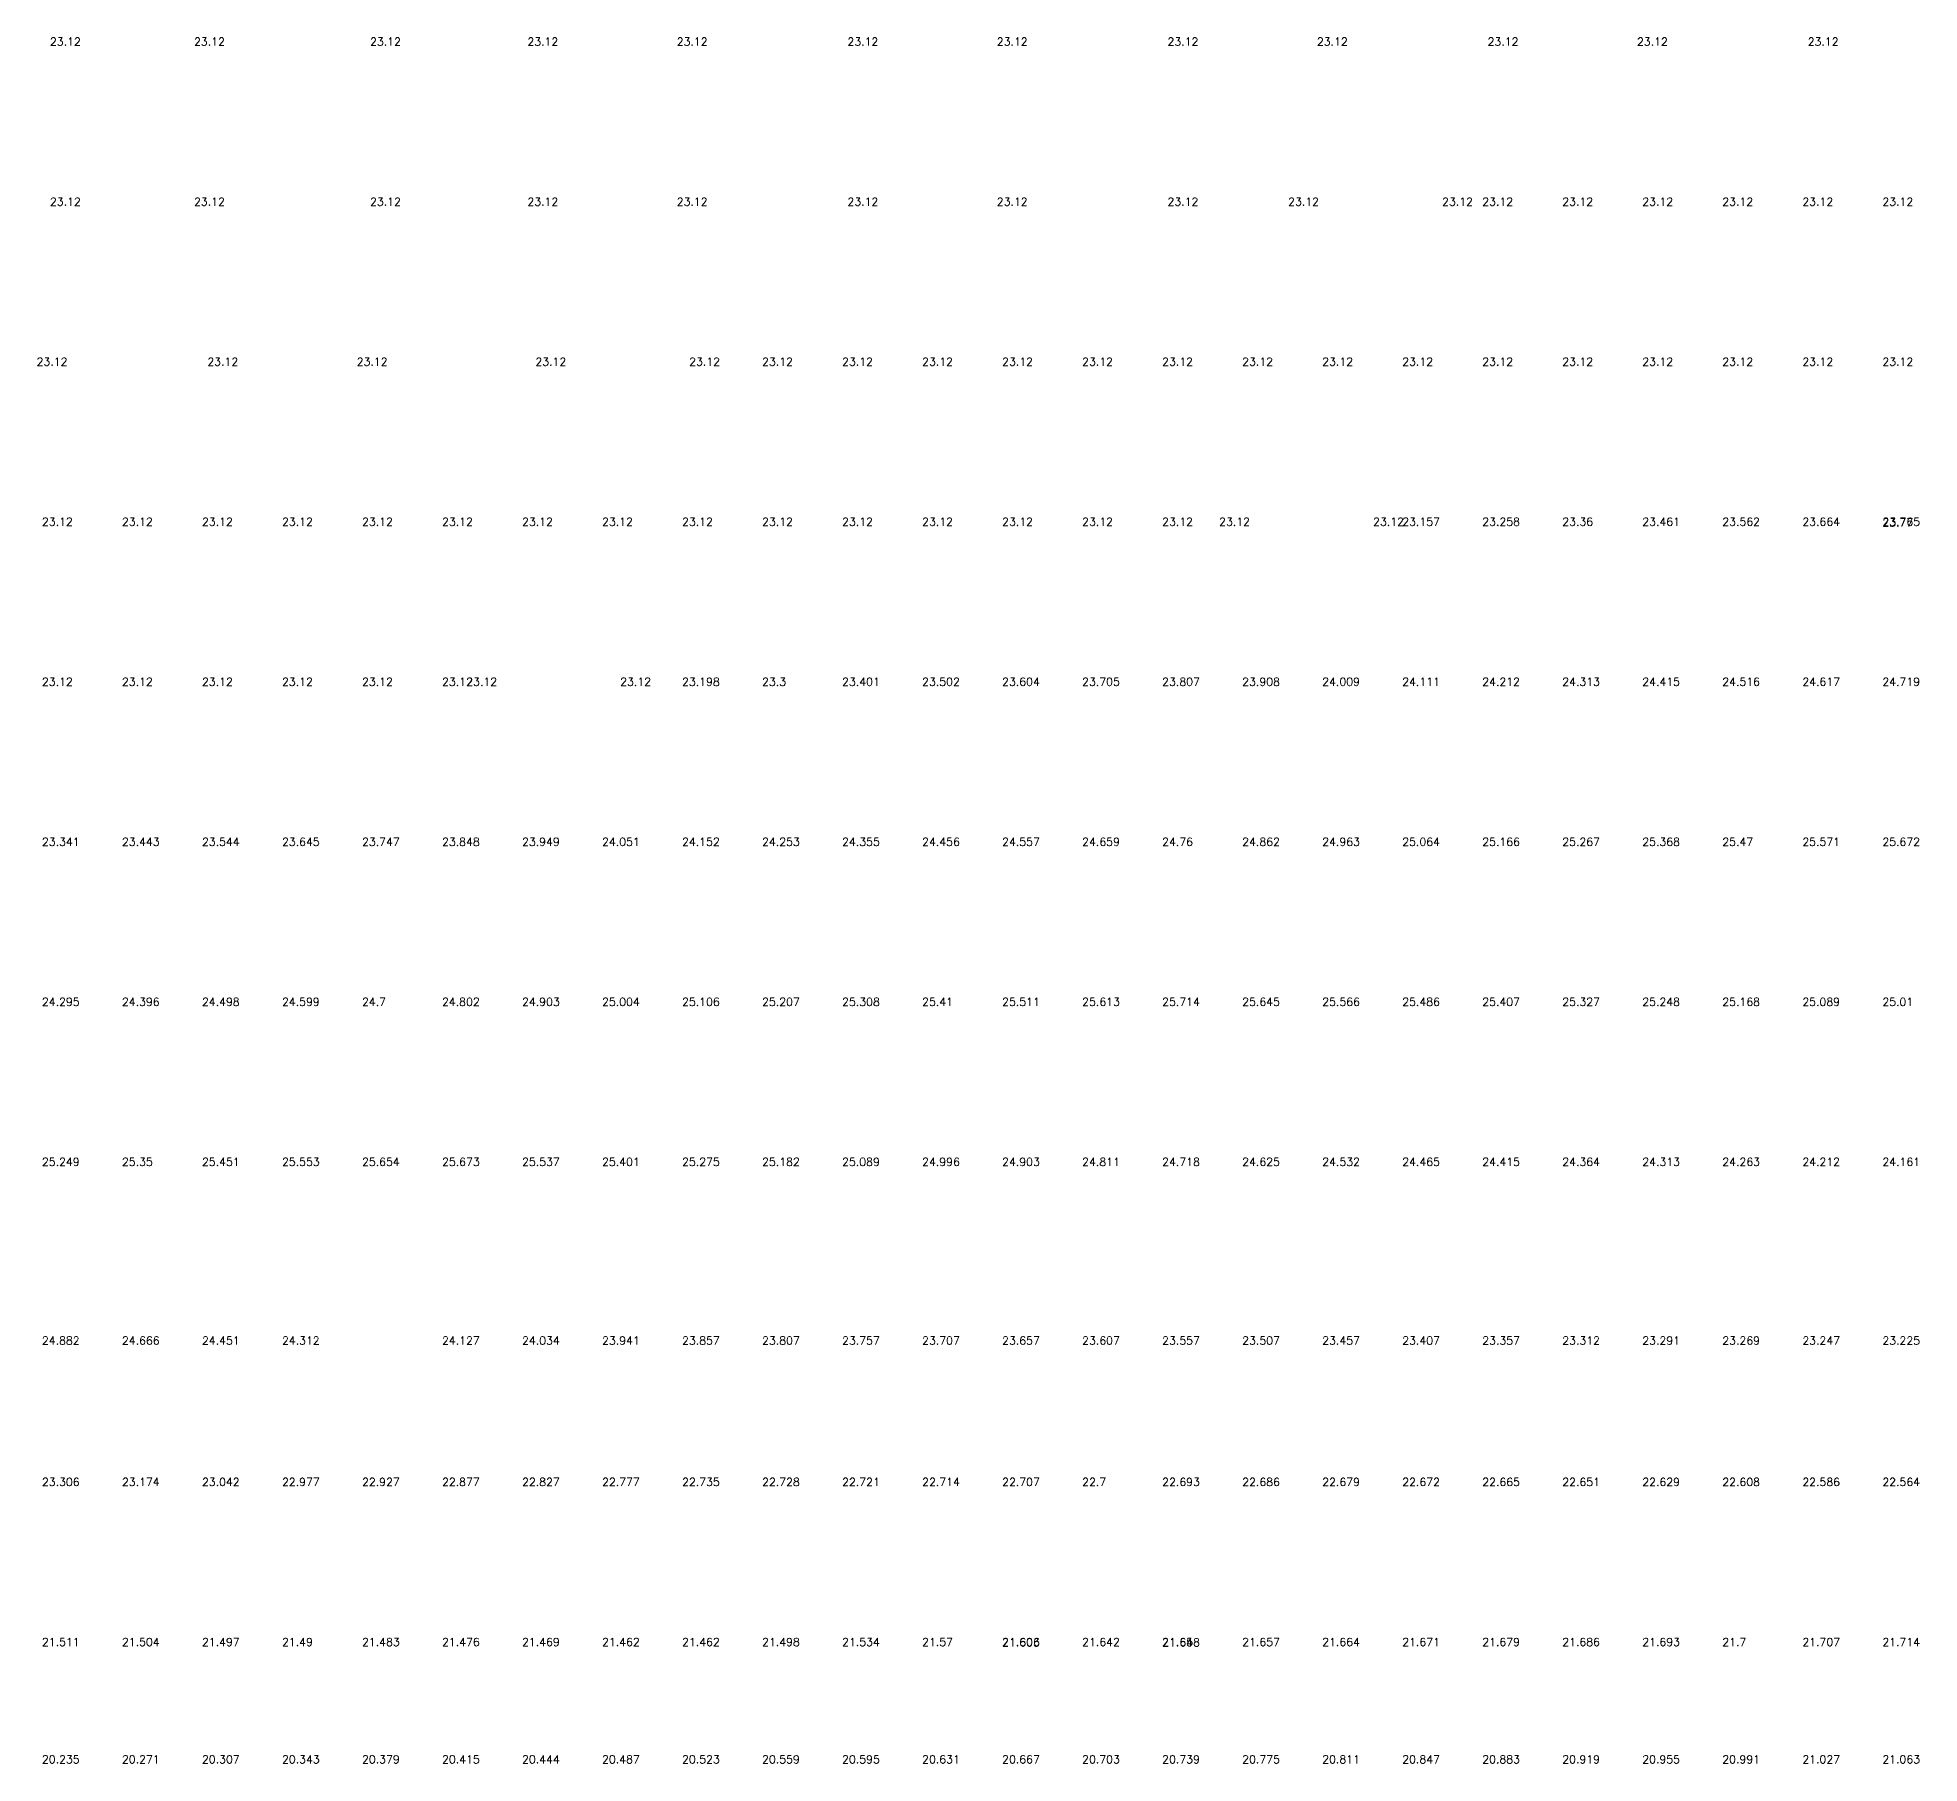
# Model space of a CAD drawing. Extents: x 6821 to 156660, y 8800 to 140150.
# Drawn here: x 46420 to 81695, y 8800 to 41150 of the extents above; entities that cross this region are included whole.
import ezdxf

# ---------------------------------------------------------------- set-up
doc = ezdxf.new("R2010")
doc.units = 0
doc.layers.get('0').update_dxf_attribs({"linetype": 'CONTINUOUS'})
doc.styles.get("Standard").update_dxf_attribs({"font": 'romans.shx', "bigfont": 'hztxt.shx'})

msp = doc.modelspace()

# ---------------------------------------------------------------- texts
for s, p in [('23.12', (46650.83, 41000, 23400)), ('23.12', (49350.83, 41000, 23400)), ('23.12', (52650.84, 41000, 23400)), ('23.12', (55600.83, 41000, 23400)), ('23.12', (58400.83, 41000, 23400)), ('23.12', (61600.83, 41000, 23400)), ('23.12', (64400.83, 41000, 23400)), ('23.12', (67600.83, 41000, 23400)), ('23.12', (70400.83, 41000, 23400)), ('23.12', (73600.83, 41000, 23400)), ('23.12', (76400.83, 41000, 23400)), ('23.12', (79600.83, 41000, 23400)), ('23.12', (46650.84, 38000, 23400)), ('23.12', (49350.83, 38000, 23400)), ('23.12', (52650.83, 38000, 23400)), ('23.12', (55600.83, 38000, 23400)), ('23.12', (58400.83, 38000, 23400)), ('23.12', (61600.83, 38000, 23400)), ('23.12', (64400.83, 38000, 23400)), ('23.12', (67600.83, 38000, 23400)), ('23.12', (69862.2, 38000, 23400)), ('23.12', (72748.04, 38000, 23400)), ('23.12', (73500.62, 38000, 23400)), ('23.12', (75000.62, 38000, 23400)), ('23.12', (76500.62, 38000, 23400)), ('23.12', (78000.62, 38000, 23400)), ('23.12', (79500.62, 38000, 23400)), ('23.12', (81000.62, 38000, 23400)), ('23.12', (46400.83, 35000, 23400)), ('23.12', (49600.83, 35000, 23400)), ('23.12', (52400.83, 35000, 23400)), ('23.12', (55750.36, 35000, 23400)), ('23.12', (58634.15, 35000, 23400)), ('23.12', (60000.62, 35000, 23400)), ('23.12', (61500.62, 35000, 23400)), ('23.12', (63000.62, 35000, 23400)), ('23.12', (64500.62, 35000, 23400)), ('23.12', (66000.62, 35000, 23400)), ('23.12', (67500.62, 35000, 23400)), ('23.12', (69000.62, 35000, 23400)), ('23.12', (70500.62, 35000, 23400)), ('23.12', (72000.62, 35000, 23400)), ('23.12', (73500.62, 35000, 23400)), ('23.12', (75000.62, 35000, 23400)), ('23.12', (76500.62, 35000, 23400)), ('23.12', (78000.62, 35000, 23400)), ('23.12', (79500.62, 35000, 23400)), ('23.12', (81000.62, 35000, 23400)), ('23.12', (46500.62, 32000, 23400)), ('23.12', (48000.62, 32000, 23400)), ('23.12', (49500.62, 32000, 23400)), ('23.12', (51000.62, 32000, 23400)), ('23.12', (52500.62, 32000, 23400)), ('23.12', (54000.62, 32000, 23400)), ('23.12', (55500.62, 32000, 23400)), ('23.12', (57000.62, 32000, 23400)), ('23.12', (58500.62, 32000, 23400)), ('23.12', (60000.62, 32000, 23400)), ('23.12', (61500.62, 32000, 23400)), ('23.12', (63000.62, 32000, 23400)), ('23.12', (64500.62, 32000, 23400)), ('23.12', (66000.62, 32000, 23400)), ('23.12', (67500.62, 32000, 23400)), ('23.12', (68568.93, 32000, 23400)), ('23.12', (71454.76, 32000, 23400)), ('23.157', (72000.62, 32000, 23436.88)), ('23.258', (73500.62, 32000, 23538.24)), ('23.36', (75000.62, 32000, 23639.6)), ('23.461', (76500.62, 32000, 23740.96)), ('23.562', (78000.62, 32000, 23842.31)), ('23.664', (79500.62, 32000, 23943.67)), ('23.765', (81000.62, 32000, 24045.03)), ('23.77', (81000.62, 31984.35, 24050)), ('23.12', (46500.62, 29000, 23400)), ('23.12', (48000.62, 29000, 23400)), ('23.12', (49500.62, 29000, 23400)), ('23.12', (51000.62, 29000, 23400)), ('23.12', (52500.62, 29000, 23400)), ('23.12', (54000.62, 29000, 23400)), ('23.12', (54455.04, 29000, 23400)), ('23.12', (54455.04, 29000, 23400)), ('23.12', (57340.88, 29000, 23400)), ('23.198', (58500.62, 29000, 23478.37)), ('23.3', (60000.62, 29000, 23579.72)), ('23.401', (61500.62, 29000, 23681.08)), ('23.502', (63000.62, 29000, 23782.44)), ('23.604', (64500.62, 29000, 23883.79)), ('23.705', (66000.62, 29000, 23985.15)), ('23.807', (67500.62, 29000, 24086.51)), ('23.908', (69000.62, 29000, 24187.86)), ('24.009', (70500.62, 29000, 24289.22)), ('24.111', (72000.62, 29000, 24390.58)), ('24.212', (73500.62, 29000, 24491.94)), ('24.313', (75000.62, 29000, 24593.29)), ('24.415', (76500.62, 29000, 24694.65)), ('24.516', (78000.62, 29000, 24796.01)), ('24.617', (79500.62, 29000, 24897.36)), ('24.719', (81000.62, 29000, 24998.72)), ('23.341', (46500.62, 26000, 23621.2)), ('23.443', (48000.62, 26000, 23722.56)), ('23.544', (49500.62, 26000, 23823.92)), ('23.645', (51000.62, 26000, 23925.28)), ('23.747', (52500.62, 26000, 24026.63)), ('23.848', (54000.62, 26000, 24127.99)), ('23.949', (55500.62, 26000, 24229.35)), ('24.051', (57000.62, 26000, 24330.7)), ('24.152', (58500.62, 26000, 24432.06)), ('24.253', (60000.62, 26000, 24533.42)), ('24.355', (61500.62, 26000, 24634.77)), ('24.456', (63000.62, 26000, 24736.13)), ('24.557', (64500.62, 26000, 24837.49)), ('24.659', (66000.62, 26000, 24938.84)), ('24.76', (67500.62, 26000, 25040.2)), ('24.862', (69000.62, 26000, 25141.56)), ('24.963', (70500.62, 26000, 25242.92)), ('25.064', (72000.62, 26000, 25344.27)), ('25.166', (73500.62, 26000, 25445.63)), ('25.267', (75000.62, 26000, 25546.99)), ('25.368', (76500.62, 26000, 25648.34)), ('25.47', (78000.62, 26000, 25749.7)), ('25.571', (79500.62, 26000, 25851.06)), ('25.672', (81000.62, 26000, 25952.41)), ('24.295', (46500.62, 23000, 24574.9)), ('24.396', (48000.62, 23000, 24676.25)), ('24.498', (49500.62, 23000, 24777.61)), ('24.599', (51000.62, 23000, 24878.97)), ('24.7', (52500.62, 23000, 24980.33)), ('24.802', (54000.62, 23000, 25081.68)), ('24.903', (55500.62, 23000, 25183.04)), ('25.004', (57000.62, 23000, 25284.4)), ('25.106', (58500.62, 23000, 25385.75)), ('25.207', (60000.62, 23000, 25487.11)), ('25.308', (61500.62, 23000, 25588.47)), ('25.41', (63000.62, 23000, 25689.82)), ('25.511', (64500.62, 23000, 25791.18)), ('25.613', (66000.62, 23000, 25892.54)), ('25.714', (67500.62, 23000, 25993.9)), ('25.645', (69000.62, 23000, 25925.31)), ('25.566', (70500.62, 23000, 25845.83)), ('25.486', (72000.62, 23000, 25766.36)), ('25.407', (73500.62, 23000, 25686.88)), ('25.327', (75000.62, 23000, 25607.41)), ('25.248', (76500.62, 23000, 25527.93)), ('25.168', (78000.62, 23000, 25448.45)), ('25.089', (79500.62, 23000, 25368.98)), ('25.01', (81000.62, 23000, 25289.5)), ('25.249', (46500.62, 20000, 25528.59)), ('25.35', (48000.62, 20000, 25629.95)), ('25.451', (49500.62, 20000, 25731.31)), ('25.553', (51000.62, 20000, 25832.66)), ('25.654', (52500.62, 20000, 25934.02)), ('25.673', (54000.62, 20000, 25952.63)), ('25.537', (55500.62, 20000, 25816.92)), ('25.401', (57000.62, 20000, 25681.22)), ('25.275', (58500.62, 20000, 25554.97)), ('25.182', (60000.62, 20000, 25462.09)), ('25.089', (61500.62, 20000, 25369.22)), ('24.996', (63000.62, 20000, 25276.35)), ('24.903', (64500.62, 20000, 25183.48)), ('24.811', (66000.62, 20000, 25090.6)), ('24.718', (67500.62, 20000, 24997.73)), ('24.625', (69000.62, 20000, 24904.86)), ('24.532', (70500.62, 20000, 24811.98)), ('24.465', (72000.62, 20000, 24745.3)), ('24.415', (73500.62, 20000, 24694.64)), ('24.364', (75000.62, 20000, 24643.99)), ('24.313', (76500.62, 20000, 24593.34)), ('24.263', (78000.62, 20000, 24542.69)), ('24.212', (79500.62, 20000, 24492.04)), ('24.161', (81000.62, 20000, 24441.39)), ('24.882', (46500.62, 16650, 25161.72)), ('24.666', (48000.62, 16650, 24946.35)), ('24.451', (49500.62, 16650, 24730.97)), ('24.312', (51000.62, 16650, 24592.47)), ('24.127', (54000.62, 16650, 24406.72)), ('24.034', (55500.62, 16650, 24313.85)), ('23.941', (57000.62, 16650, 24220.98)), ('23.857', (58500.62, 16650, 24136.59)), ('23.807', (60000.62, 16650, 24086.61)), ('23.757', (61500.62, 16650, 24036.64)), ('23.707', (63000.62, 16650, 23986.66)), ('23.657', (64500.62, 16650, 23936.68)), ('23.607', (66000.62, 16650, 23886.7)), ('23.557', (67500.62, 16650, 23836.72)), ('23.507', (69000.62, 16650, 23786.74)), ('23.457', (70500.62, 16650, 23736.76)), ('23.407', (72000.62, 16650, 23686.78)), ('23.357', (73500.62, 16650, 23636.8)), ('23.312', (75000.62, 16650, 23592.37)), ('23.291', (76500.62, 16650, 23570.57)), ('23.269', (78000.62, 16650, 23548.77)), ('23.247', (79500.62, 16650, 23526.97)), ('23.225', (81000.62, 16650, 23505.17)), ('23.306', (46500.62, 14000, 23585.74)), ('23.174', (48000.62, 14000, 23453.93)), ('23.042', (49500.62, 14000, 23322.12)), ('22.977', (51000.62, 14000, 23257)), ('22.927', (52500.62, 14000, 23207.02)), ('22.877', (54000.62, 14000, 23157.04)), ('22.827', (55500.62, 14000, 23107.06)), ('22.777', (57000.62, 14000, 23057.08)), ('22.735', (58500.62, 14000, 23014.83)), ('22.728', (60000.62, 14000, 23007.8)), ('22.721', (61500.62, 14000, 23000.78)), ('22.714', (63000.62, 14000, 22993.75)), ('22.707', (64500.62, 14000, 22986.72)), ('22.7', (66000.62, 14000, 22979.7)), ('22.693', (67500.62, 14000, 22972.67)), ('22.686', (69000.62, 14000, 22965.64)), ('22.679', (70500.62, 14000, 22958.62)), ('22.672', (72000.62, 14000, 22951.59)), ('22.665', (73500.62, 14000, 22944.56)), ('22.651', (75000.62, 14000, 22931.19)), ('22.629', (76500.62, 14000, 22909.39)), ('22.608', (78000.62, 14000, 22887.59)), ('22.586', (79500.62, 14000, 22865.79)), ('22.564', (81000.62, 14000, 22843.99)), ('21.511', (46500.62, 11000, 21791.49)), ('21.504', (48000.62, 11000, 21784.47)), ('21.497', (49500.62, 11000, 21777.44)), ('21.49', (51000.62, 11000, 21770.42)), ('21.483', (52500.62, 11000, 21763.39)), ('21.476', (54000.62, 11000, 21756.36)), ('21.469', (55500.62, 11000, 21749.34)), ('21.462', (57000.62, 11000, 21742.31)), ('21.462', (58500.62, 11000, 21742.14)), ('21.498', (60000.62, 11000, 21778.13)), ('21.534', (61500.62, 11000, 21814.11)), ('21.57', (63000.62, 11000, 21850.1)), ('21.606', (64500.62, 11000, 21886.08)), ('21.603', (64500.62, 10993.8, 21883.44)), ('21.642', (66000.62, 11000, 21922.07)), ('21.65', (67500.62, 11000, 21930.25)), ('21.648', (67500.62, 10993.8, 21927.6)), ('21.657', (69000.62, 11000, 21937.33)), ('21.664', (70500.62, 11000, 21944.41)), ('21.671', (72000.62, 11000, 21951.49)), ('21.679', (73500.62, 11000, 21958.57)), ('21.686', (75000.62, 11000, 21965.65)), ('21.693', (76500.62, 11000, 21972.73)), ('21.7', (78000.62, 11000, 21979.81)), ('21.707', (79500.62, 11000, 21986.89)), ('21.714', (81000.62, 11000, 21993.97)), ('20.235', (46500.62, 8800, 20515.28)), ('20.235', (46500.62, 8800, 20515.28)), ('20.271', (48000.62, 8800, 20551.26)), ('20.271', (48000.62, 8800, 20551.26)), ('20.307', (49500.62, 8800, 20587.25)), ('20.307', (49500.62, 8800, 20587.25)), ('20.343', (51000.62, 8800, 20623.23)), ('20.343', (51000.62, 8800, 20623.23)), ('20.379', (52500.62, 8800, 20659.22)), ('20.379', (52500.62, 8800, 20659.22)), ('20.415', (54000.62, 8800, 20695.2)), ('20.415', (54000.62, 8800, 20695.2)), ('20.444', (55500.62, 8800, 20723.82)), ('20.444', (55500.62, 8800, 20723.82)), ('20.487', (57000.62, 8800, 20767.17)), ('20.487', (57000.62, 8800, 20767.17)), ('20.523', (58500.62, 8800, 20803.16)), ('20.523', (58500.62, 8800, 20803.16)), ('20.559', (60000.62, 8800, 20839.15)), ('20.559', (60000.62, 8800, 20839.15)), ('20.595', (61500.62, 8800, 20875.13)), ('20.595', (61500.62, 8800, 20875.13)), ('20.631', (63000.62, 8800, 20911.12)), ('20.631', (63000.62, 8800, 20911.12)), ('20.667', (64500.62, 8800, 20947.1)), ('20.667', (64500.62, 8800, 20947.1)), ('20.703', (66000.62, 8800, 20983.09)), ('20.703', (66000.62, 8800, 20983.09)), ('20.739', (67500.62, 8800, 21019.07)), ('20.739', (67500.62, 8800, 21019.07)), ('20.775', (69000.62, 8800, 21055.06)), ('20.775', (69000.62, 8800, 21055.06)), ('20.811', (70500.62, 8800, 21091.05)), ('20.811', (70500.62, 8800, 21091.05)), ('20.847', (72000.62, 8800, 21127.03)), ('20.847', (72000.62, 8800, 21127.03)), ('20.883', (73500.62, 8800, 21163.02)), ('20.883', (73500.62, 8800, 21163.02)), ('20.919', (75000.62, 8800, 21199)), ('20.919', (75000.62, 8800, 21199)), ('20.955', (76500.62, 8800, 21234.99)), ('20.955', (76500.62, 8800, 21234.99)), ('20.991', (78000.62, 8800, 21270.97)), ('20.991', (78000.62, 8800, 21270.97)), ('21.027', (79500.62, 8800, 21306.96)), ('21.027', (79500.62, 8800, 21306.96)), ('21.063', (81000.62, 8800, 21342.94)), ('21.063', (81000.62, 8800, 21342.94))]:
    msp.add_text(s, height=150).set_placement(p)

doc.saveas('drawing.dxf')
